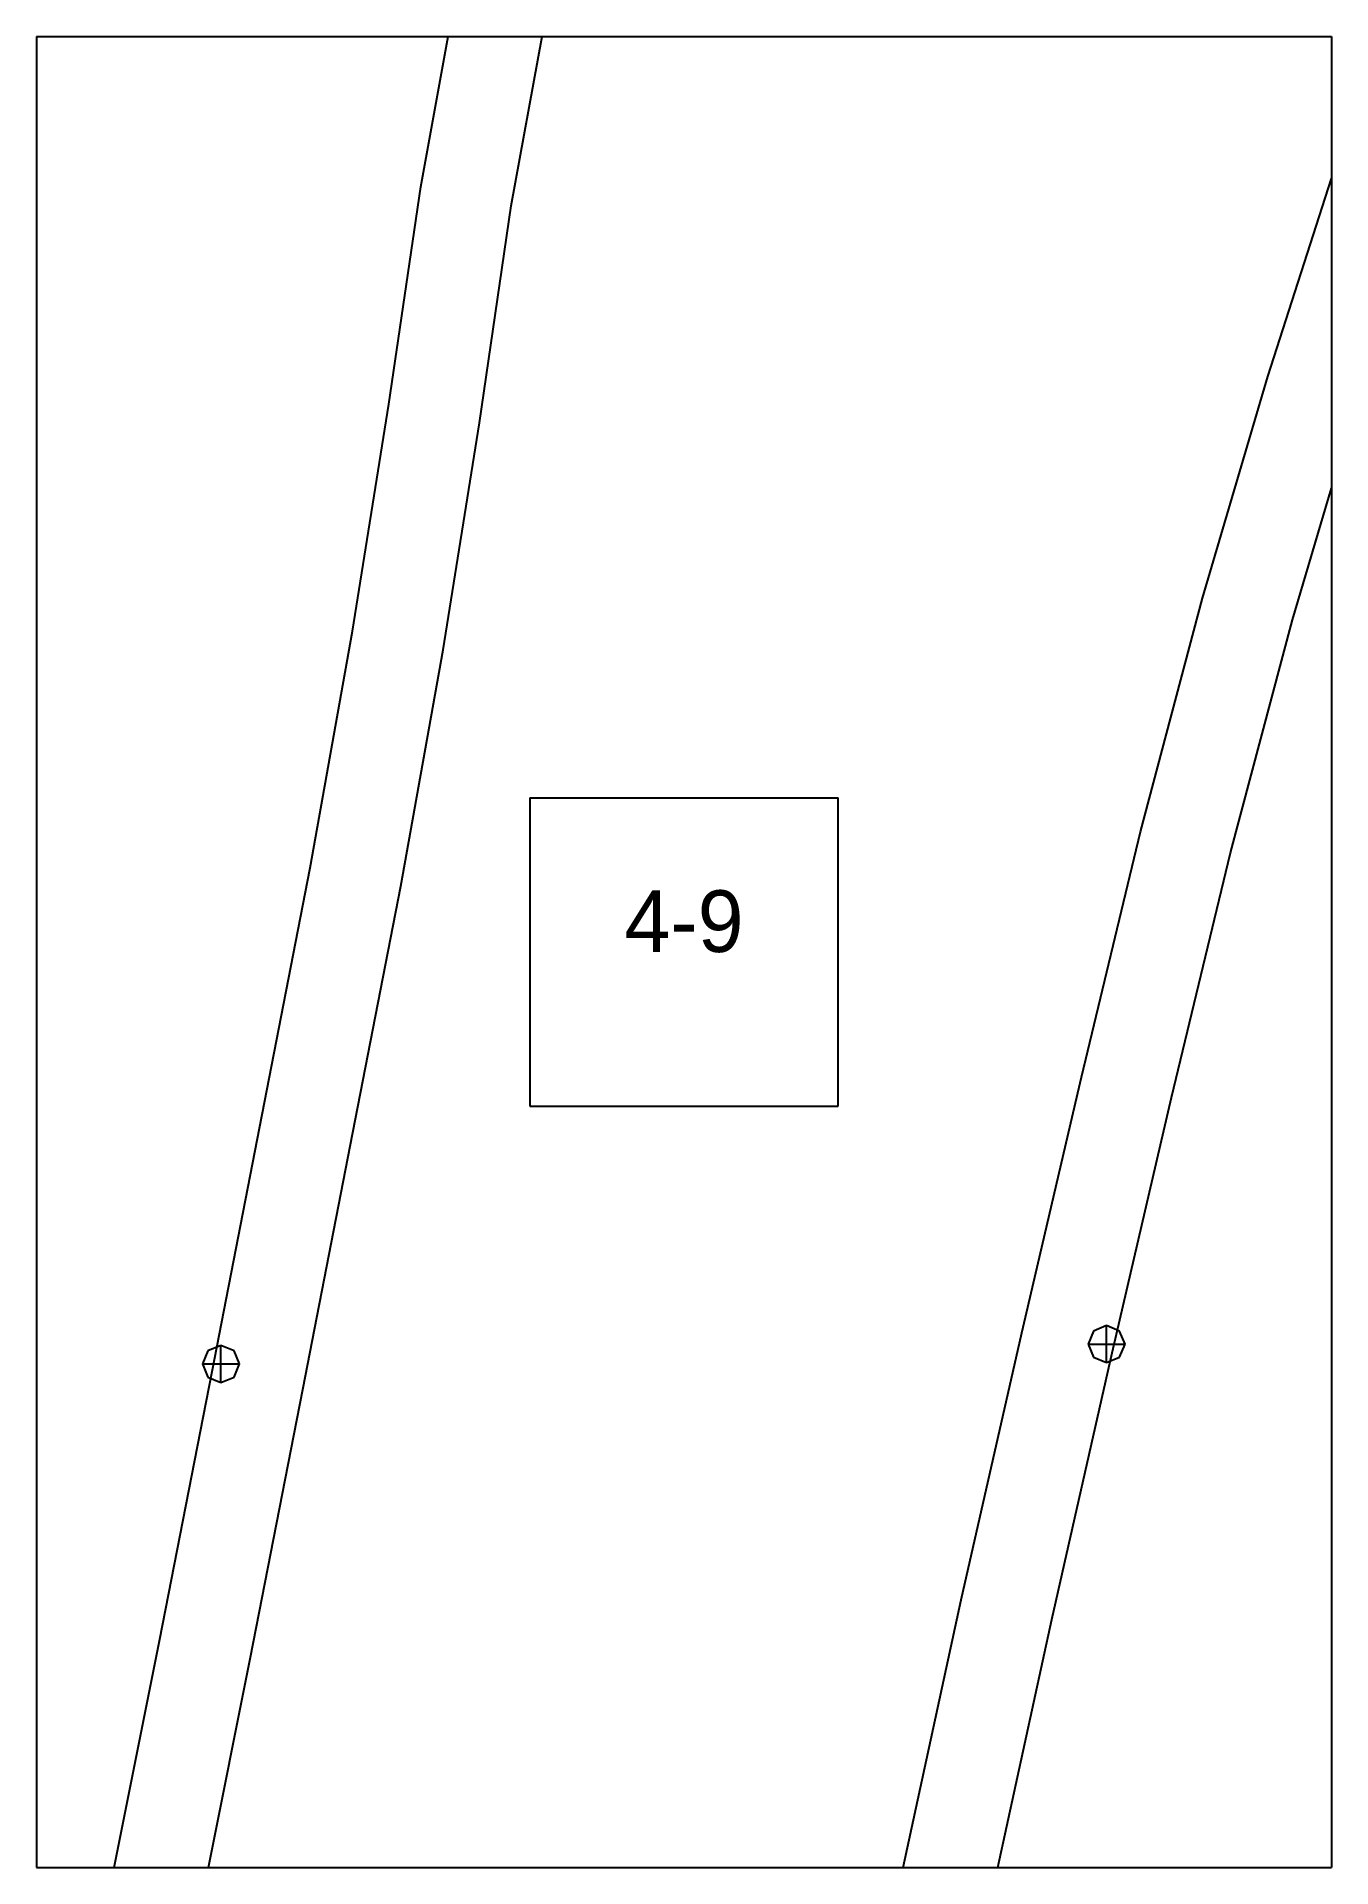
# Paper-space layout 'Plan 4-9' of a CAD drawing. Header units: metres, sheet in millimetres. Extents: x 0 to 210, y 0 to 297.
# The model-space entities are those that its viewports show. They can reach past a viewport. Long polylines and large blocks are cut down to what shows.
import ezdxf
from ezdxf.enums import TextEntityAlignment as Align

# ---------------------------------------------------------------- set-up
doc = ezdxf.new("R2010")
doc.units = ezdxf.units.M
for name, color, linetype in [('default', 7, 'Continuous'), ('TEXTLAYER', 7, 'Continuous'), ('VIEWPORTS', 7, 'Continuous')]:
    doc.layers.add(name, color=color, linetype=linetype)

msp = doc.modelspace()

# ---------------------------------------------------------------- linework, layer by layer
at = {"color": 9}
for p, q in [((1680, -594), (1680, -891)), ((1680, -594), (1680, -891)), ((1890, -594), (1890, -891)), ((1890, -594), (1890, -891)), ((1470, -891), (1680, -891)), ((1470, -891), (1680, -891)), ((1680, -891), (1890, -891)), ((1680, -891), (1680, -1188)), ((1680, -891), (1890, -891)), ((1680, -891), (1680, -1188)), ((1890, -891), (2100, -891)), ((1890, -891), (1890, -1188)), ((1890, -891), (2100, -891)), ((1890, -891), (1890, -1188)), ((1760, -1014.5), (1810, -1014.5)), ((1760, -1014.5), (1760, -1064.5)), ((1810, -1064.5), (1810, -1014.5)), ((1760, -1064.5), (1810, -1064.5)), ((1470, -1188), (1680, -1188)), ((1470, -1188), (1680, -1188)), ((1680, -1188), (1890, -1188)), ((1680, -1188), (1680, -1485)), ((1680, -1188), (1890, -1188)), ((1680, -1188), (1680, -1485)), ((1890, -1188), (2100, -1188)), ((1890, -1188), (1890, -1485)), ((1890, -1188), (2100, -1188)), ((1890, -1188), (1890, -1485))]:
    msp.add_line(p, q, dxfattribs=at)
at = {"layer": 'default', "color": 7, "linetype": 'Continuous'}
for p, q in [((1742.32, -915.36), (1748.39, -882.07)), ((1890.63, -912.03), (1900.31, -879.4)), ((1756.99, -918.47), (1763.06, -885.25)), ((1879.72, -946.14), (1890.63, -912.03)), ((1737.13, -950.61), (1742.32, -915.36)), ((1751.82, -953.65), (1756.99, -918.47)), ((1869.09, -982.12), (1879.72, -946.14)), ((1883.67, -985.64), (1894.28, -949.76)), ((1731.25, -987.47), (1737.13, -950.61)), ((1745.95, -990.47), (1751.82, -953.65)), ((1859.04, -1020.01), (1869.09, -982.12)), ((1873.64, -1023.43), (1883.67, -985.64)), ((1724.37, -1025.87), (1731.25, -987.47)), ((1739.07, -1028.84), (1745.95, -990.47)), ((1849.47, -1059.78), (1859.04, -1020.01)), ((1864.09, -1063.11), (1873.64, -1023.43)), ((1716.57, -1065.84), (1724.37, -1025.87)), ((1731.28, -1068.79), (1739.07, -1028.84)), ((1839.79, -1101.29), (1849.47, -1059.78)), ((1854.43, -1104.54), (1864.09, -1063.11)), ((1708.45, -1107.53), (1716.57, -1065.84)), ((1723.16, -1110.47), (1731.28, -1068.79)), ((1829.98, -1144.6), (1839.79, -1101.29)), ((1851.41, -1100.99), (1850.53, -1103.11)), ((1853.53, -1100.11), (1851.41, -1100.99)), ((1855.65, -1100.99), (1853.53, -1100.11)), ((1853.53, -1106.11), (1853.53, -1100.11)), ((1856.53, -1103.11), (1855.65, -1100.99)), ((1707.78, -1104.2), (1706.9, -1106.32)), ((1709.9, -1103.32), (1707.78, -1104.2)), ((1712.02, -1104.2), (1709.9, -1103.32)), ((1709.9, -1109.32), (1709.9, -1103.32)), ((1712.9, -1106.32), (1712.02, -1104.2)), ((1844.64, -1147.78), (1854.43, -1104.54)), ((1850.53, -1103.11), (1851.41, -1105.23)), ((1850.53, -1103.11), (1856.53, -1103.11)), ((1855.65, -1105.23), (1856.53, -1103.11)), ((1699.96, -1150.99), (1708.45, -1107.53)), ((1706.9, -1106.32), (1707.78, -1108.45)), ((1706.9, -1106.32), (1712.9, -1106.32)), ((1712.02, -1108.45), (1712.9, -1106.32)), ((1851.41, -1105.23), (1853.53, -1106.11)), ((1853.53, -1106.11), (1855.65, -1105.23)), ((1707.78, -1108.45), (1709.9, -1109.32)), ((1709.9, -1109.32), (1712.02, -1108.45)), ((1714.67, -1153.91), (1723.16, -1110.47)), ((1820.18, -1189.69), (1829.98, -1144.6)), ((1834.84, -1192.83), (1844.64, -1147.78)), ((1690.98, -1196.16), (1699.96, -1150.99)), ((1705.69, -1199.08), (1714.67, -1153.91))]:
    msp.add_line(p, q, dxfattribs=at)

# ---------------------------------------------------------------- texts
at = {"layer": 'TEXTLAYER', "color": 1}
msp.add_text('4-9', height=10, dxfattribs=at).set_placement((1785, -1039.5), align=Align.CENTER)

psp = doc.layouts.new('Plan 4-9')

# ---------------------------------------------------------------- viewports
at = {"layer": 'VIEWPORTS'}
psp.add_viewport(center=(105, 148.5), size=(210, 297), view_center_point=(1785, -1039.5), view_height=297, dxfattribs=at)

doc.saveas('drawing.dxf')
